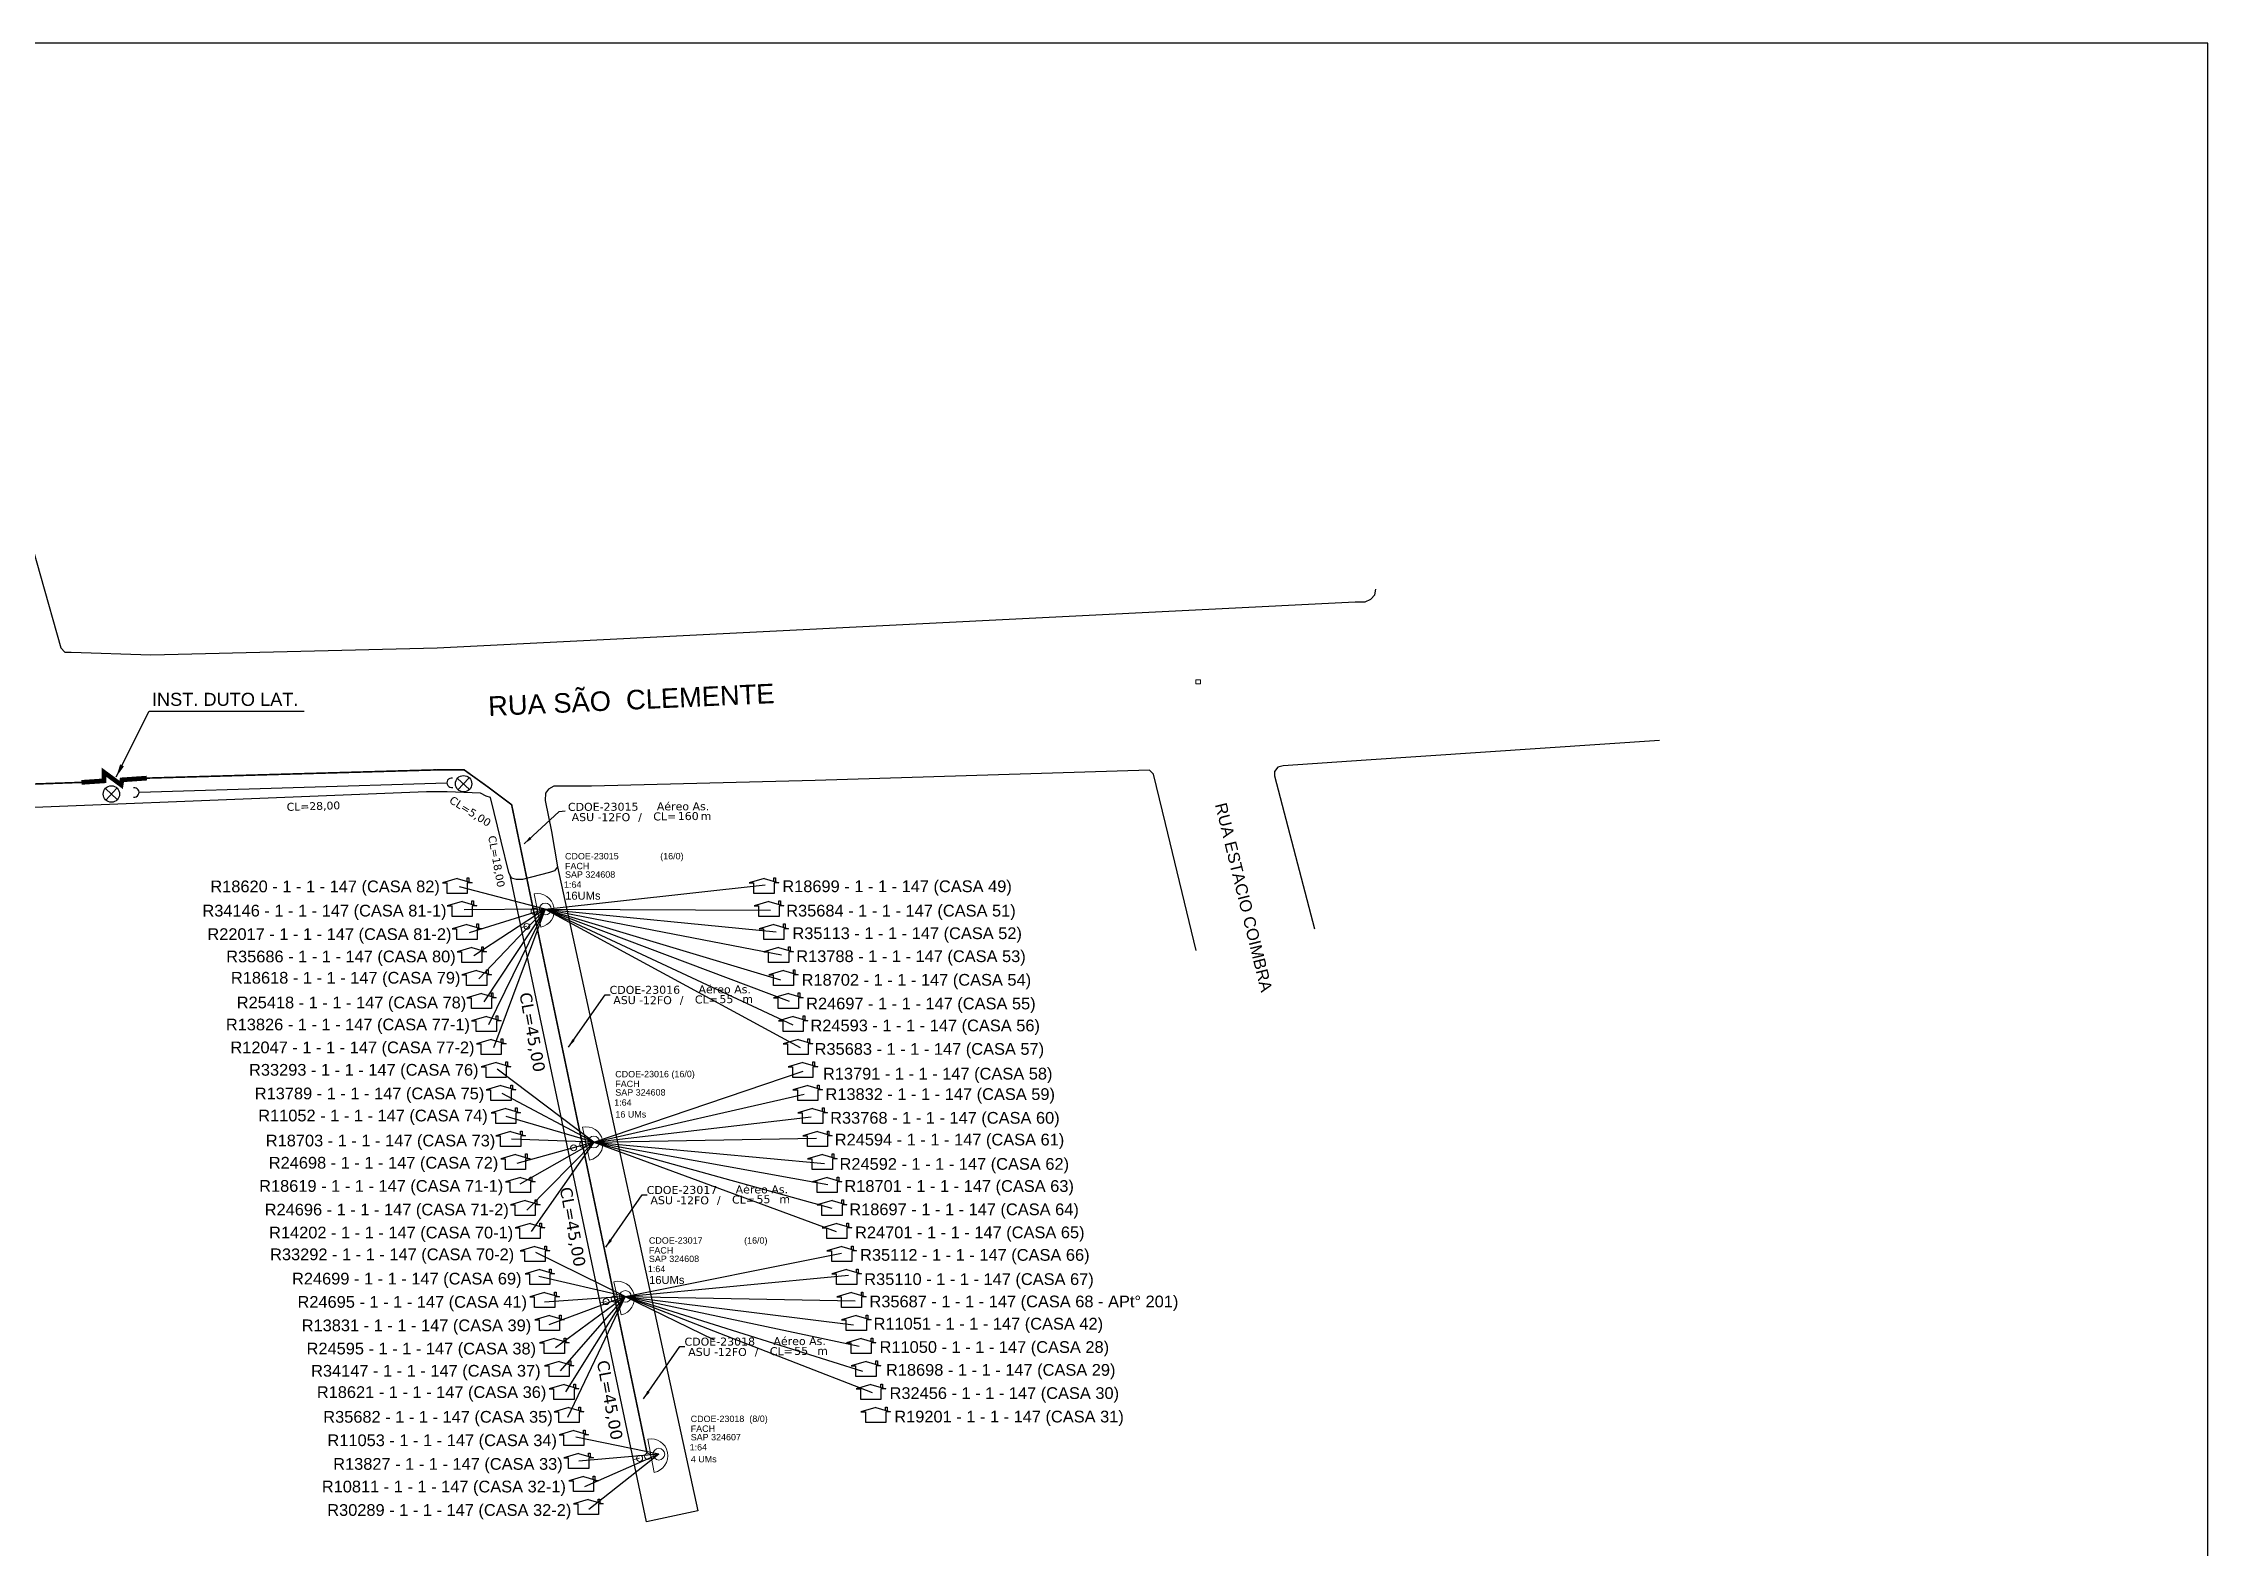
# Model space of a CAD drawing. Extents: x -4 to 837, y 1 to 595.
# Drawn here: x 338.7 to 837.2, y 248.9 to 595.3 of the extents above; entities that cross this region are included whole.
import ezdxf
from ezdxf.enums import TextEntityAlignment as Align

# ---------------------------------------------------------------- set-up
doc = ezdxf.new("R2010")
doc.units = 0
for name, color, linetype, lineweight in [("20.0-LEGENDA DOS CDO'S", 1, 'Continuous', 0), ('20.2-CDO_POSTE', 1, 'Continuous', 5), ('20.6-CORDOALHA_SUPORTE', 7, 'Continuous', 25), ('Segmento Logradouro Texto', 238, 'Continuous', 0)]:
    doc.layers.add(name, color=color, linetype=linetype, lineweight=lineweight)
for name, color, linetype in [('Ancoragem Fachada', 7, 'Continuous'), ('CAP a instalar', 1, 'Continuous'), ('celulas gpon', 7, 'Continuous'), ('label_cabos', 7, 'Continuous'), ('locais', 7, 'Continuous'), ('QUADRA', 7, 'Continuous'), ('Subida Lateral', 5, 'Continuous'), ('surveys', 7, 'Continuous'), ('surveys legendas', 7, 'Continuous')]:
    doc.layers.add(name, color=color, linetype=linetype)
doc.layers.add('DROP DE CLIENTE', color=140, linetype='Continuous', plot=False)
doc.styles.add('ARIAL', font='arial.ttf')
doc.styles.add('DIGICADE', font='arial.ttf')
doc.styles.add('siredit', font='verdana.ttf')
doc.linetypes.add('FENCELINE1', pattern='A,0.25,-0.1,[133,ltypeshp.shx,S=0.1,R=0,X=-0.1,Y=0],-0.1,1', length=1.45)
doc.dimstyles.new('CC', dxfattribs={"dimtxt": 1, "dimasz": 2, "dimexe": 0.18, "dimexo": 0.0625, "dimgap": 0.09, "dimtad": 0, "dimdec": 0, "dimrnd": 1, "dimzin": 0, "dimdsep": 46, "dimtxsty": 'siredit', "dimblk": 'NONE', "dimcen": 0, "dimse1": 1, "dimse2": 1, "dimsd1": 1, "dimsd2": 1, "dimclrt": 7, "dimadec": 0, "dimazin": 0, "dimtfac": 1, "dimtdec": 0, "dimtofl": 0, "dimtmove": 0, "dimatfit": 3, "dimfxl": 0, "dimtolj": 1, "dimtzin": 0, "dimarcsym": 0})

# ---------------------------------------------------------------- blocks, each defined once
blk = doc.blocks.new('POLE_POLE')
at = {"color": 1}
for p, q in [((-0.0000033, 0.0000125), (0.0000083, 0.0000017)), ((0.0000079, 0.0000128), (-0.0000029, 0.0000013))]:
    blk.add_line(p, q, dxfattribs=at)
blk.add_circle((0.0000026, 0.0000072), 0.00000805, dxfattribs=at)
blk = doc.blocks.new('*U29')
at = {"color": 0}
blk.add_line((2.14, -0.58), (-2.1, -0.68), dxfattribs=at)
for centre, radius in [((0, 0.38), 0.733), ((0.03, -1.03), 0.393)]:
    blk.add_circle(centre, radius, dxfattribs=at)
blk.add_arc((0.02, -0.63), 2.12, 1.3782, 181.3782, dxfattribs=at)
blk = doc.blocks.new('Inst CDOE-16 CAIXA DIST OPT CDOE 48F_16D C_SPL_2_1_8')
at = {"layer": "20.0-LEGENDA DOS CDO'S", "color": 0, "style": 'ARIAL'}
for tag, p, height in [('FID', (0.12, 5.25), 0.8), ('SAP', (0.12, 2.96), 0.8), ('CORDOALHA', (0.12, 4.02), 0.8), ('1:XX', (-0.01, 1.7), 0.8), ('UMS', (0.14, 0.22), 1)]:
    blk.add_attdef(tag, p, '', height=height, rotation=0.118, dxfattribs=at)
at = {"layer": "20.0-LEGENDA DOS CDO'S", "color": 0}
for tag, p, style, flags in [('ID_ATIVIDADE', (0.12, 6.47), 'ARIAL', 3), ('FATOR', (7.92, 6.47), 'ARIAL', 1), ('QTDE', (0.1, -1.17), 'DIGICADE', 3)]:
    blk.add_attdef(tag, p, '', height=0.8, rotation=0.118, dxfattribs=dict(at, style=style, flags=flags))
at = {"layer": "20.0-LEGENDA DOS CDO'S", "color": 0, "style": 'ARIAL'}
blk.add_attdef('FIBRAS_UTILIZADAS', text='', height=0.8, rotation=0.118, dxfattribs=at).set_placement((13.48, 5.26), align=Align.CENTER)
blk = doc.blocks.new('Inst CB AS CFOA-SM-ASU-120-S-12')
at = {"layer": 'label_cabos', "color": 0, "style": 'siredit'}
for tag, flags, p in [('ID_ATIVIDADE', 3, (1.31, 2.67)), ('FATOR', 1, (11.56, 2.55))]:
    blk.add_attdef(tag, text='', height=1, rotation=359.69, dxfattribs=dict(at, flags=flags)).set_placement(p, align=Align.MIDDLE_CENTER)
for tag, p in [('TIPO_CABO', (1.26, 0)), ('DESTINO_CABO', (3.13, 1.26)), ('CABO', (4.69, -0.05)), ('/', (7.71, -0.05)), ('LANCE', (10.81, 0)), ('TIPO_CABO', (13.11, 1.24)), ('UND', (15.96, 0)), ('FID', (13.15, -1.41))]:
    blk.add_attdef(tag, text='', height=1, rotation=359.69, dxfattribs=at).set_placement(p, align=Align.MIDDLE_CENTER)
blk.add_attdef('QTDE', (12.43, -0.47), '', height=1, rotation=359.69, dxfattribs=at)
blk = doc.blocks.new('_None')
blk = doc.blocks.new('CDOE_CT_POSTE')
at = {"layer": "20.0-LEGENDA DOS CDO'S", "color": 0, "style": 'ARIAL'}
for tag, p, height in [('CDO_N', (0.12, 5.25), 0.8), ('SAP', (0.12, 2.96), 0.8), ('CORDOALHA', (0.12, 4.02), 0.8), ('1:XX', (-0.01, 1.7), 0.8), ('UMS', (0.14, 0.22), 1)]:
    blk.add_attdef(tag, p, '', height=height, rotation=0.118, dxfattribs=at)
blk.add_attdef('FIBRAS_UTILIZADAS', text='', height=0.8, rotation=0.118, dxfattribs=at).set_placement((7.83, 5.26), align=Align.CENTER)
blk = doc.blocks.new('SURVEY_SURVEY')
for p, q in [((0, 0.0000127), (-0.0000126, 0.000009)), ((-0.0000126, 0.000009), (-0.0000086, 0.000009)), ((-0.0000086, 0), (-0.0000086, 0.000009)), ((0.0000086, 0), (-0.0000086, 0)), ((0, 0.0000127), (0.0000126, 0.000009)), ((0.0000084, 0.0000132), (0.0000098, 0.0000132)), ((0.0000084, 0.0000103), (0.0000084, 0.0000132)), ((0.0000126, 0.000009), (0.0000086, 0.000009)), ((0.0000086, 0.000009), (0.0000086, 0)), ((0.0000098, 0.0000132), (0.0000098, 0.0000099))]:
    blk.add_line(p, q)

msp = doc.modelspace()

# ---------------------------------------------------------------- linework, layer by layer
for p, q in [((837.17, 595.26), (-3.83, 595.26)), ((837.17, 1.26), (837.17, 595.26))]:
    msp.add_line(p, q)
at = {"layer": '20.6-CORDOALHA_SUPORTE'}
msp.add_line((360.88, 422.81), (431.69, 424.96), dxfattribs=at)
for centre, start, end in [((359.7, 422.79), 261.8733, 100.3229), ((432.78, 425), 79.8811, 283.5952)]:
    msp.add_arc(centre, 1.09, start, end, dxfattribs=at)
at = {"layer": 'Ancoragem Fachada', "lineweight": 0}
for points in [[(448.85, 391.66), (450.09, 391.98)], [(459.64, 340.69), (460.87, 341.02)], [(467.12, 305.28), (468.35, 305.61)], [(474.84, 269.2), (476.08, 269.52)]]:
    msp.add_lwpolyline(points, dxfattribs=at)
for centre in [(450.09, 391.93), (460.87, 340.97), (468.35, 305.56), (476.08, 269.47)]:
    msp.add_circle(centre, 0.691, dxfattribs=at)
at = {"layer": 'CAP a instalar', "linetype": 'FENCELINE1', "ltscale": 5, "const_width": 0.368}
for points in [[(347.55, 425.1), (283.57, 422.87)], [(429.3, 427.98), (362.59, 426.08), (362.59, 426.08)], [(441.32, 423.92), (435.69, 427.96), (429.3, 427.98)], [(441.32, 423.92), (446.6, 419.95), (450.66, 400.28), (477.79, 270.65)], [(441.32, 423.92), (441.32, 423.92)]]:
    msp.add_lwpolyline(points, dxfattribs=at)
at = {"layer": 'DROP DE CLIENTE'}
for points in [[(454.33, 395.94), (434.57, 401.03)], [(454.33, 395.94), (504.99, 401.5)], [(454.33, 395.94), (435.69, 395.73)], [(454.33, 395.94), (436.81, 390.43)], [(454.33, 395.94), (437.92, 385.14)], [(454.33, 395.94), (439.04, 379.84)], [(454.33, 395.94), (440.16, 374.55)], [(454.33, 395.94), (441.28, 369.25)], [(454.33, 395.94), (442.4, 363.96)], [(454.33, 395.94), (506.19, 395.7)], [(454.33, 395.94), (507.55, 390.72)], [(454.33, 395.94), (508.76, 385.37)], [(454.33, 395.94), (508.54, 379.62)], [(454.33, 395.94), (510.5, 374.73)], [(454.33, 395.94), (511.33, 369.3)], [(454.33, 395.94), (513.06, 364.07)], [(465.53, 342.29), (443.28, 359.07)], [(465.53, 342.29), (513.72, 358.58)], [(465.53, 342.29), (444.44, 353.46)], [(465.53, 342.29), (513.96, 353.35)], [(465.53, 342.29), (445.35, 348.14)], [(465.53, 342.29), (515.55, 348.12)], [(465.53, 342.29), (446.57, 342.96)], [(465.53, 342.29), (447.79, 337.39)], [(465.53, 342.29), (448.47, 332.59)], [(465.53, 342.29), (450.07, 326.58)], [(465.53, 342.29), (451.06, 321.69)], [(465.53, 342.29), (516.83, 343.18)], [(465.53, 342.29), (518.65, 337.36)], [(465.53, 342.29), (519.42, 332.53)], [(465.53, 342.29), (520.34, 327.09)], [(465.53, 342.29), (521.35, 321.7)], [(472.78, 306.74), (452.16, 316.84)], [(472.78, 306.74), (522.56, 316.72)], [(472.78, 306.74), (452.85, 311.37)], [(472.78, 306.74), (524.2, 311.61)], [(472.78, 306.74), (454.18, 305.43)], [(472.78, 306.74), (455.19, 300.22)], [(472.78, 306.74), (456.67, 294.91)], [(472.78, 306.74), (457.76, 289.61)], [(472.78, 306.74), (459.01, 284.79)], [(472.78, 306.74), (459.47, 278.85)], [(472.78, 306.74), (525.68, 305.72)], [(472.78, 306.74), (525.31, 300.2)], [(472.78, 306.74), (526.66, 295.29)], [(472.78, 306.74), (527.4, 289.52)], [(472.78, 306.74), (493.25, 296.74)], [(472.78, 306.74), (529.61, 284.62)], [(480.49, 270.43), (461.35, 274.32)], [(480.49, 270.43), (462.04, 268.85)], [(480.49, 270.43), (463.37, 262.9)], [(480.49, 270.43), (464.38, 257.69)]]:
    msp.add_lwpolyline(points, dxfattribs=at)
at = {"layer": 'label_cabos', "color": 2}
msp.add_lwpolyline([(366.11, 441.49), (398.85, 441.49)], dxfattribs=at)
at = {"layer": 'QUADRA', "color": 4}
for points in [[(323.99, 521.85), (328.7, 505.83), (342.82, 456.08), (343.72, 455.1), (345.18, 455.1), (363.53, 454.46), (429.42, 456.08), (640.81, 466.63), (643.15, 466.63), (644.43, 467.28), (645.34, 468.26), (645.63, 469.55)], [(710.93, 434.76), (643.37, 430.21), (624.23, 428.91), (623.03, 428.58), (622.3, 427.61), (622.26, 426.64), (631.47, 391.37)], [(597.18, 415.6), (594.43, 426.96), (593.46, 427.93), (516.53, 425.51), (464.97, 424.22), (456.33, 424.22), (455.11, 423.56), (454.38, 422.58), (454.32, 420.96), (455.76, 413.81), (457.15, 405.67), (456.47, 404.7), (455.28, 404.37), (449.08, 402.75), (447.69, 402.75), (446.54, 403.07), (445.95, 404.37), (444.2, 411.53), (441.72, 421.62), (440.76, 421.94), (439.46, 422.58), (431.74, 422.91), (426.98, 422.91), (300.16, 417.87)], [(604.23, 386.41), (597.18, 415.6)], [(457.15, 405.67), (489.47, 257.42), (477.68, 254.84), (446.24, 403.72)]]:
    msp.add_lwpolyline(points, dxfattribs=at)
at = {"layer": 'Segmento Logradouro Texto'}
msp.add_lwpolyline([(604.15, 447.77), (604.15, 448.74), (605.26, 448.74), (605.26, 447.77)], close=True, dxfattribs=at)
at = {"layer": 'Subida Lateral', "color": 5, "const_width": 1.08}
msp.add_lwpolyline([(347.55, 425.1), (352.7, 425.45), (352.72, 427.44), (356.68, 424.53), (356.87, 425.68), (362.59, 426.08)], dxfattribs=at)

# ---------------------------------------------------------------- block references
at = {"layer": "20.0-LEGENDA DOS CDO'S", "lineweight": 0, "xscale": 1.842424860473023, "yscale": 1.842424860473023, "zscale": 1.842424860473023}
for p, values in [((458.67, 397.69), {'FID': 'CDOE-23015', 'CORDOALHA': 'FACH', 'SAP': 'SAP 324608', '1:XX': '1:64', 'UMS': '16UMs', 'FIBRAS_UTILIZADAS': '(16/0)'}), ((477.99, 309.21), {'FID': 'CDOE-23017', 'CORDOALHA': 'FACH', 'SAP': 'SAP 324608', '1:XX': '1:64', 'UMS': '16UMs', 'FIBRAS_UTILIZADAS': '(16/0)'})]:
    msp.add_blockref('Inst CDOE-16 CAIXA DIST OPT CDOE 48F_16D C_SPL_2_1_8', p, dxfattribs=at).add_auto_attribs(values)
at = {"layer": "20.0-LEGENDA DOS CDO'S", "color": 1}
ref = msp.add_blockref('CDOE_CT_POSTE', (470.24, 347.53), dxfattribs=dict(at, xscale=1.842424860473023, yscale=1.842424860473023, zscale=1.842424860473023))
ref.add_attrib('CDO_N', 'CDOE-23016', (470.46, 357.19), dxfattribs={"color": 0, "height": 1.474, "rotation": 0.118, "style": 'ARIAL'})
ref.add_attrib('CORDOALHA', 'FACH', (470.46, 354.94), dxfattribs={"color": 0, "height": 1.474, "rotation": 0.118, "style": 'ARIAL'})
ref.add_attrib('SAP', 'SAP 324608', (470.47, 352.98), dxfattribs={"color": 0, "height": 1.474, "rotation": 0.118, "style": 'ARIAL'})
ref.add_attrib('1:XX', '1:64', (470.22, 350.66), dxfattribs={"color": 0, "height": 1.474, "rotation": 0.118, "style": 'ARIAL'})
ref.add_attrib('UMS', '16 UMs', (470.5, 347.93), dxfattribs={"color": 0, "height": 1.474, "rotation": 0.118, "style": 'ARIAL'})
ref.add_attrib('FIBRAS_UTILIZADAS', '     (16/0)', dxfattribs={"color": 0, "height": 1.4739, "rotation": 0.118, "style": 'ARIAL'}).set_placement((484.66, 357.22), align=Align.CENTER)
ref = msp.add_blockref('CDOE_CT_POSTE', (487.61, 268.15), dxfattribs=dict(at, xscale=1.842424860473023, yscale=1.842424860473023, zscale=1.842424860473023))
ref.add_attrib('CDO_N', 'CDOE-23018', (487.83, 277.82), dxfattribs={"color": 0, "height": 1.474, "rotation": 0.118, "style": 'ARIAL'})
ref.add_attrib('CORDOALHA', 'FACH', (487.84, 275.56), dxfattribs={"color": 0, "height": 1.474, "rotation": 0.118, "style": 'ARIAL'})
ref.add_attrib('SAP', 'SAP 324607', (487.84, 273.6), dxfattribs={"color": 0, "height": 1.474, "rotation": 0.118, "style": 'ARIAL'})
ref.add_attrib('1:XX', '1:64', (487.59, 271.28), dxfattribs={"color": 0, "height": 1.474, "rotation": 0.118, "style": 'ARIAL'})
ref.add_attrib('UMS', '4 UMs', (487.87, 268.55), dxfattribs={"color": 0, "height": 1.474, "rotation": 0.118, "style": 'ARIAL'})
ref.add_attrib('FIBRAS_UTILIZADAS', '     (8/0)', dxfattribs={"color": 0, "height": 1.474, "rotation": 0.118, "style": 'ARIAL'}).set_placement((502.03, 277.85), align=Align.CENTER)
at = {"layer": '20.2-CDO_POSTE', "xscale": -1.842424860473023, "yscale": 1.842424860473023, "zscale": 1.842424860473023}
for p, rotation in [((453.66, 395.8), 282.7290678138209), ((472.11, 306.58), 284.1623630133543)]:
    msp.add_blockref('*U29', p, dxfattribs=dict(at, rotation=rotation))
at = {"layer": '20.2-CDO_POSTE', "color": 1, "xscale": -1.842424860473023, "yscale": 1.842424860473023, "zscale": 1.842424860473023}
for p, rotation in [((464.85, 342.14), 283.3347511921129), ((479.81, 270.29), 282.1439224894841)]:
    msp.add_blockref('*U29', p, dxfattribs=dict(at, rotation=rotation))
at = {"layer": 'label_cabos'}
ref = msp.add_blockref('Inst CB AS CFOA-SM-ASU-120-S-12', (461.94, 417.1), dxfattribs=dict(at, xscale=1.842424860473023, yscale=1.842424860473023, zscale=1.842424860473023, rotation=0.4634636605451001))
ref.add_attrib('DESTINO_CABO', 'CDOE-23015', dxfattribs={"color": 0, "height": 1.842, "rotation": 0.1535, "style": 'siredit'}).set_placement((467.69, 419.48), align=Align.MIDDLE_CENTER)
ref.add_attrib('TIPO_CABO', 'Aéreo As.', dxfattribs={"color": 0, "height": 1.842, "rotation": 0.1535, "style": 'siredit'}).set_placement((486.07, 419.59), align=Align.MIDDLE_CENTER)
ref.add_attrib('CABO', '12FO', dxfattribs={"color": 0, "height": 1.842, "rotation": 0.1535, "style": 'siredit'}).set_placement((470.58, 417.08), align=Align.MIDDLE_CENTER)
ref.add_attrib('/', '/', dxfattribs={"color": 0, "height": 1.84, "rotation": 0.1535, "style": 'siredit'}).set_placement((476.16, 417.12), align=Align.MIDDLE_CENTER)
ref.add_attrib('TIPO_CABO', 'ASU - ', dxfattribs={"color": 0, "height": 1.842, "rotation": 0.1535, "style": 'siredit'}).set_placement((464.27, 417.11), align=Align.MIDDLE_CENTER)
ref.add_attrib('LANCE', 'CL=', dxfattribs={"color": 0, "height": 1.842, "rotation": 0.1535, "style": 'siredit'}).set_placement((481.86, 417.27), align=Align.MIDDLE_CENTER)
ref.add_attrib('QTDE', '160', (484.85, 416.42), dxfattribs={"color": 0, "height": 1.842, "rotation": 0.1535, "style": 'siredit'})
ref.add_attrib('UND', 'm', dxfattribs={"color": 0, "height": 1.84, "rotation": 0.1535, "style": 'siredit'}).set_placement((491.35, 417.35), align=Align.MIDDLE_CENTER)
ref = msp.add_blockref('Inst CB AS CFOA-SM-ASU-120-S-12', (471.53, 374.97), dxfattribs=dict(at, xscale=1.842424860473023, yscale=1.842424860473023, zscale=1.842424860473023, rotation=0.4634636605451003))
ref.add_attrib('DESTINO_CABO', 'CDOE-23016', dxfattribs={"color": 0, "height": 1.842, "rotation": 0.1535, "style": 'siredit'}).set_placement((477.28, 377.34), align=Align.MIDDLE_CENTER)
ref.add_attrib('TIPO_CABO', 'Aéreo As.', dxfattribs={"color": 0, "height": 1.842, "rotation": 0.1535, "style": 'siredit'}).set_placement((495.66, 377.46), align=Align.MIDDLE_CENTER)
ref.add_attrib('CABO', '12FO', dxfattribs={"color": 0, "height": 1.842, "rotation": 0.1535, "style": 'siredit'}).set_placement((480.16, 374.94), align=Align.MIDDLE_CENTER)
ref.add_attrib('/', '/', dxfattribs={"color": 0, "height": 1.84, "rotation": 0.1535, "style": 'siredit'}).set_placement((485.74, 374.99), align=Align.MIDDLE_CENTER)
ref.add_attrib('TIPO_CABO', 'ASU - ', dxfattribs={"color": 0, "height": 1.842, "rotation": 0.1535, "style": 'siredit'}).set_placement((473.86, 374.98), align=Align.MIDDLE_CENTER)
ref.add_attrib('LANCE', 'CL=', dxfattribs={"color": 0, "height": 1.842, "rotation": 0.1535, "style": 'siredit'}).set_placement((491.44, 375.13), align=Align.MIDDLE_CENTER)
ref.add_attrib('QTDE', '55', (494.44, 374.28), dxfattribs={"color": 0, "height": 1.842, "rotation": 0.1535, "style": 'siredit'})
ref.add_attrib('UND', 'm', dxfattribs={"color": 0, "height": 1.84, "rotation": 0.1535, "style": 'siredit'}).set_placement((500.94, 375.21), align=Align.MIDDLE_CENTER)
ref = msp.add_blockref('Inst CB AS CFOA-SM-ASU-120-S-12', (480.08, 328.9), dxfattribs=dict(at, xscale=1.842424860473023, yscale=1.842424860473023, zscale=1.842424860473023, rotation=0.4634636605451006))
ref.add_attrib('DESTINO_CABO', 'CDOE-23017', dxfattribs={"color": 0, "height": 1.842, "rotation": 0.1535, "style": 'siredit'}).set_placement((485.83, 331.27), align=Align.MIDDLE_CENTER)
ref.add_attrib('TIPO_CABO', 'Aéreo As.', dxfattribs={"color": 0, "height": 1.842, "rotation": 0.1535, "style": 'siredit'}).set_placement((504.21, 331.39), align=Align.MIDDLE_CENTER)
ref.add_attrib('CABO', '12FO', dxfattribs={"color": 0, "height": 1.842, "rotation": 0.1535, "style": 'siredit'}).set_placement((488.71, 328.87), align=Align.MIDDLE_CENTER)
ref.add_attrib('/', '/', dxfattribs={"color": 0, "height": 1.84, "rotation": 0.1535, "style": 'siredit'}).set_placement((494.29, 328.92), align=Align.MIDDLE_CENTER)
ref.add_attrib('TIPO_CABO', 'ASU - ', dxfattribs={"color": 0, "height": 1.842, "rotation": 0.1535, "style": 'siredit'}).set_placement((482.41, 328.91), align=Align.MIDDLE_CENTER)
ref.add_attrib('LANCE', 'CL=', dxfattribs={"color": 0, "height": 1.842, "rotation": 0.1535, "style": 'siredit'}).set_placement((500, 329.06), align=Align.MIDDLE_CENTER)
ref.add_attrib('QTDE', '55', (502.99, 328.21), dxfattribs={"color": 0, "height": 1.842, "rotation": 0.1535, "style": 'siredit'})
ref.add_attrib('UND', 'm', dxfattribs={"color": 0, "height": 1.84, "rotation": 0.1535, "style": 'siredit'}).set_placement((509.49, 329.14), align=Align.MIDDLE_CENTER)
ref = msp.add_blockref('Inst CB AS CFOA-SM-ASU-120-S-12', (488.78, 293.98), dxfattribs=dict(at, xscale=1.842424860473023, yscale=1.842424860473023, zscale=1.842424860473023, rotation=0.4634636605451008))
ref.add_attrib('DESTINO_CABO', 'CDOE-23018', dxfattribs={"color": 0, "height": 1.842, "rotation": 0.1535, "style": 'siredit'}).set_placement((494.53, 296.35), align=Align.MIDDLE_CENTER)
ref.add_attrib('TIPO_CABO', 'Aéreo As.', dxfattribs={"color": 0, "height": 1.842, "rotation": 0.1535, "style": 'siredit'}).set_placement((512.91, 296.47), align=Align.MIDDLE_CENTER)
ref.add_attrib('CABO', '12FO', dxfattribs={"color": 0, "height": 1.842, "rotation": 0.1535, "style": 'siredit'}).set_placement((497.41, 293.95), align=Align.MIDDLE_CENTER)
ref.add_attrib('/', '/', dxfattribs={"color": 0, "height": 1.84, "rotation": 0.1535, "style": 'siredit'}).set_placement((502.99, 294), align=Align.MIDDLE_CENTER)
ref.add_attrib('TIPO_CABO', 'ASU - ', dxfattribs={"color": 0, "height": 1.842, "rotation": 0.1535, "style": 'siredit'}).set_placement((491.11, 293.99), align=Align.MIDDLE_CENTER)
ref.add_attrib('LANCE', 'CL=', dxfattribs={"color": 0, "height": 1.842, "rotation": 0.1535, "style": 'siredit'}).set_placement((508.69, 294.14), align=Align.MIDDLE_CENTER)
ref.add_attrib('QTDE', '55', (511.68, 293.29), dxfattribs={"color": 0, "height": 1.842, "rotation": 0.1535, "style": 'siredit'})
ref.add_attrib('UND', 'm', dxfattribs={"color": 0, "height": 1.84, "rotation": 0.1535, "style": 'siredit'}).set_placement((518.19, 294.22), align=Align.MIDDLE_CENTER)
at = {"layer": 'locais', "color": 10, "xscale": 234724.9272242631, "yscale": 234724.9272242631, "zscale": 234724.9272242631}
for p in [(353.83, 420.73), (434.92, 423.09)]:
    msp.add_blockref('POLE_POLE', p, dxfattribs=at)
at = {"layer": 'surveys', "color": 255, "xscale": 270100.2695920331, "yscale": 270100.2695920331, "zscale": 270100.2695920331}
for p in [(434.07, 399.53), (504.73, 399.53), (435.19, 394.23), (505.85, 394.23), (436.31, 388.94), (506.97, 388.94), (437.43, 383.64), (508.08, 383.64), (438.54, 378.34), (509.2, 378.34), (439.66, 373.05), (510.32, 373.05), (440.78, 367.75), (511.44, 367.75), (441.9, 362.46), (512.56, 362.46), (443.02, 357.16), (513.67, 357.16), (444.13, 351.86), (514.79, 351.86), (445.25, 346.57), (515.91, 346.57), (446.37, 341.27), (517.03, 341.27), (447.49, 335.98), (518.15, 335.98), (448.61, 330.68), (519.27, 330.68), (449.73, 325.39), (520.38, 325.39), (450.84, 320.09), (521.5, 320.09), (451.96, 314.79), (522.62, 314.79), (453.08, 309.5), (523.74, 309.5), (454.2, 304.2), (524.86, 304.2), (455.32, 298.91), (525.97, 298.91), (456.43, 293.61), (527.09, 293.61), (457.55, 288.32), (528.21, 288.32), (458.67, 283.02), (529.33, 283.02), (459.79, 277.72), (530.45, 277.72), (460.91, 272.43), (462.02, 267.13), (463.14, 261.84), (464.26, 256.54)]:
    msp.add_blockref('SURVEY_SURVEY', p, dxfattribs=at)

# ---------------------------------------------------------------- texts
at = {"layer": 'celulas gpon', "color": 3, "style": 'siredit'}
for s, height, rotation, p in [('CL=28,00', 1.813, 1.7633, (394.83, 418.54)), ('CL=5,00', 1.813, 327.564, (432.05, 420.55)), ('CL=18,00', 1.774, 280.3348, (441.19, 412.68)), ('CL=45,00', 2.734, 280.3348, (448.38, 376.49)), ('CL=45,00', 2.734, 280.3348, (457.69, 331.67)), ('CL=45,00', 2.734, 280.3348, (466.22, 291.79))]:
    msp.add_text(s, height=height, rotation=rotation, dxfattribs=at).set_placement(p)
at = {"layer": 'Segmento Logradouro Texto', "color": 5, "linetype": 'Continuous', "attachment_point": 1, "style": 'DIGICADE'}
for s, insert, char_height, width, rotation in [('RUA SÃO  CLEMENTE', (441.1, 444.87), 4.4978, 70.8844, 2.5901), ('\\fArial|b0|i0|c0|p34;\\W1.0000000000;\\T1.0000000000;\\o\\lRUA ESTACIO COIMBRA', (611.19, 420.65), 2.7279, 45.4468, 283.7895)]:
    msp.add_mtext(s, dxfattribs=dict(at, insert=insert, char_height=char_height, width=width, rotation=rotation))
at = {"layer": 'surveys legendas', "color": 2, "style": 'ARIAL'}
msp.add_text('INST. DUTO LAT.', height=3, dxfattribs=at).set_placement((363.75, 442.72))
at = {"layer": 'surveys legendas', "color": 0, "style": 'ARIAL'}
for s, p in [('R18620 - 1 - 1 - 147 (CASA 82)', (377.22, 399.8)), ('R18699 - 1 - 1 - 147 (CASA 49)', (508.93, 399.83)), ('R34146 - 1 - 1 - 147 (CASA 81-1)', (375.4, 394.22)), ('R35684 - 1 - 1 - 147 (CASA 51)', (509.83, 394.22)), ('R22017 - 1 - 1 - 147 (CASA 81-2)', (376.54, 388.81)), ('R35113 - 1 - 1 - 147 (CASA 52)', (511.26, 389.02)), ('R35686 - 1 - 1 - 147 (CASA 80)', (380.87, 383.67)), ('R13788 - 1 - 1 - 147 (CASA 53)', (512.14, 383.73)), ('R18618 - 1 - 1 - 147 (CASA 79)', (381.96, 378.77)), ('R18702 - 1 - 1 - 147 (CASA 54)', (513.38, 378.29)), ('R25418 - 1 - 1 - 147 (CASA 78)', (383.3, 373.07)), ('R24697 - 1 - 1 - 147 (CASA 55)', (514.42, 372.84)), ('R13826 - 1 - 1 - 147 (CASA 77-1)', (380.79, 368.01)), ('R24593 - 1 - 1 - 147 (CASA 56)', (515.41, 367.78)), ('R12047 - 1 - 1 - 147 (CASA 77-2)', (381.84, 362.73)), ('R35683 - 1 - 1 - 147 (CASA 57)', (516.37, 362.38)), ('R33293 - 1 - 1 - 147 (CASA 76)', (386.13, 357.57)), ('R13791 - 1 - 1 - 147 (CASA 58)', (518.29, 356.69)), ('R13789 - 1 - 1 - 147 (CASA 75)', (387.45, 352.13)), ('R13832 - 1 - 1 - 147 (CASA 59)', (518.87, 351.98)), ('R11052 - 1 - 1 - 147 (CASA 74)', (388.25, 347.05)), ('R33768 - 1 - 1 - 147 (CASA 60)', (519.95, 346.52)), ('R18703 - 1 - 1 - 147 (CASA 73)', (389.99, 341.29)), ('R24594 - 1 - 1 - 147 (CASA 61)', (521.01, 341.51)), ('R24698 - 1 - 1 - 147 (CASA 72)', (390.68, 336.18)), ('R24592 - 1 - 1 - 147 (CASA 62)', (522.11, 335.91)), ('R18619 - 1 - 1 - 147 (CASA 71-1)', (388.46, 330.84)), ('R18701 - 1 - 1 - 147 (CASA 63)', (523.23, 330.82)), ('R24696 - 1 - 1 - 147 (CASA 71-2)', (389.74, 325.4)), ('R18697 - 1 - 1 - 147 (CASA 64)', (524.36, 325.45)), ('R14202 - 1 - 1 - 147 (CASA 70-1)', (390.75, 320.11)), ('R24701 - 1 - 1 - 147 (CASA 65)', (525.68, 320.15)), ('R33292 - 1 - 1 - 147 (CASA 70-2)', (390.98, 315.09)), ('R35112 - 1 - 1 - 147 (CASA 66)', (526.84, 314.96)), ('R24699 - 1 - 1 - 147 (CASA 69)', (396.03, 309.5)), ('R35110 - 1 - 1 - 147 (CASA 67)', (527.8, 309.38)), ('R24695 - 1 - 1 - 147 (CASA 41)', (397.29, 304.14)), ('R35687 - 1 - 1 - 147 (CASA 68 - APt° 201)', (529, 304.24)), ('R13831 - 1 - 1 - 147 (CASA 39)', (398.26, 298.74)), ('R11051 - 1 - 1 - 147 (CASA 42)', (529.95, 299.13)), ('R24595 - 1 - 1 - 147 (CASA 38)', (399.38, 293.4)), ('R11050 - 1 - 1 - 147 (CASA 28)', (531.33, 293.75)), ('R34147 - 1 - 1 - 147 (CASA 37)', (400.42, 288.28)), ('R18698 - 1 - 1 - 147 (CASA 29)', (532.8, 288.49)), ('R32456 - 1 - 1 - 147 (CASA 30)', (533.63, 283.14)), ('R35682 - 1 - 1 - 147 (CASA 35)', (403.22, 277.68)), ('R19201 - 1 - 1 - 147 (CASA 31)', (534.72, 277.74)), ('R11053 - 1 - 1 - 147 (CASA 34)', (404.19, 272.28)), ('R13827 - 1 - 1 - 147 (CASA 33)', (405.51, 266.84)), ('R10811 - 1 - 1 - 147 (CASA 32-1)', (402.89, 261.63)), ('R30289 - 1 - 1 - 147 (CASA 32-2)', (404.14, 256.23))]:
    msp.add_text(s, height=2.701, dxfattribs=at).set_placement(p)
at = {"layer": 'surveys legendas', "color": 7, "style": 'ARIAL'}
msp.add_text('R18621 - 1 - 1 - 147 (CASA 36)', height=2.701, dxfattribs=at).set_placement((401.74, 283.37))

# ---------------------------------------------------------------- leaders
at = {"layer": 'Ancoragem Fachada'}
for points in [[(449.5, 410.96), (457.57, 418.37), (458.89, 418.53)], [(459.71, 364.17), (468.11, 376.2), (469.27, 376.2)], [(468.26, 318.1), (476.66, 330.13), (477.82, 330.13)], [(476.96, 283.18), (485.36, 295.21), (486.52, 295.21)]]:
    msp.add_leader(points, dimstyle='CC', dxfattribs=at)
at = {"layer": 'label_cabos', "color": 2}
msp.add_leader([(355.54, 426.34), (363.11, 441.49), (366.11, 441.49)], dimstyle='CC', override={"dimasz": 3}, dxfattribs=at)

doc.saveas('drawing.dxf')
